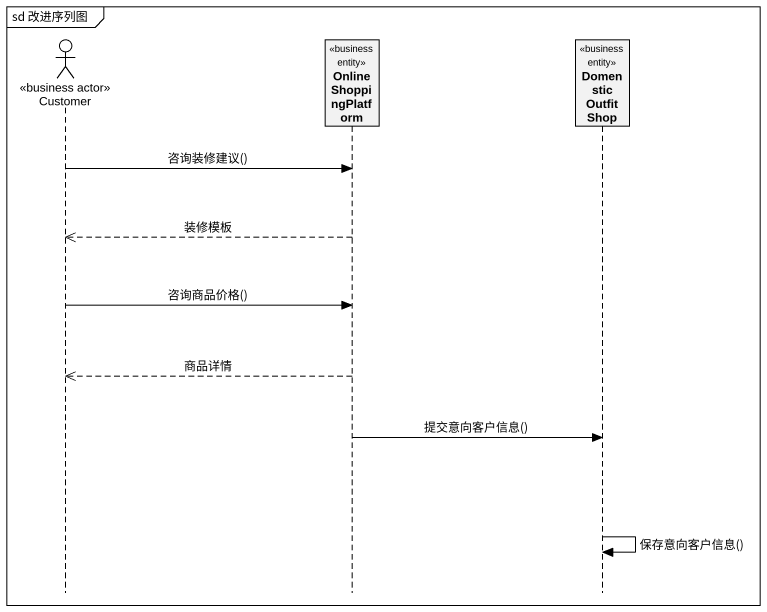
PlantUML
@startuml
mainframe sd 改进序列图
hide footbox
actor Customer <<business actor>>
participant OnlineShoppingPlatform <<business entity>>
participant DomensticOutfitShop <<business entity>>

Customer -> OnlineShoppingPlatform : 咨询装修建议()
OnlineShoppingPlatform -->> Customer : 装修模板
Customer -> OnlineShoppingPlatform : 咨询商品价格()
OnlineShoppingPlatform -->> Customer : 商品详情
OnlineShoppingPlatform -> DomensticOutfitShop : 提交意向客户信息()
DomensticOutfitShop -> DomensticOutfitShop : 保存意向客户信息()
@enduml
